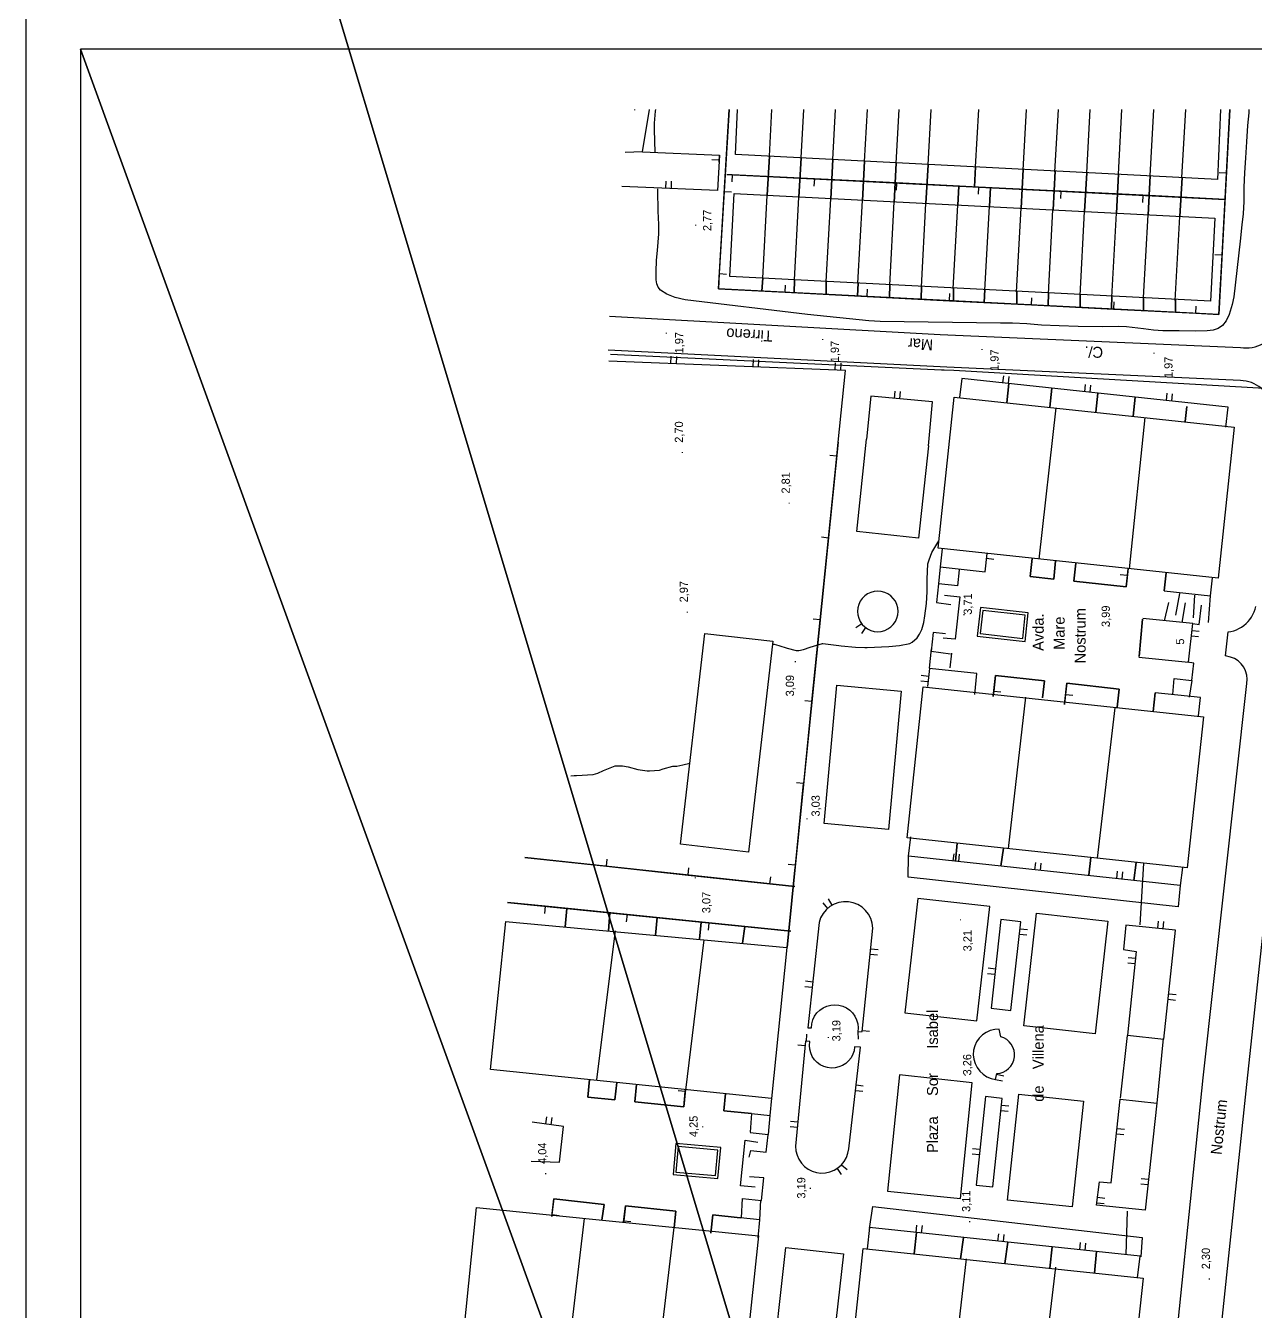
# Model space of a CAD drawing. Extents: x 729854 to 730444, y 4373781 to 4374808.
# Drawn here: x 729854.5 to 730078.9, y 4374380.7 to 4374615.3 of the extents above; entities that cross this region are included whole.
import ezdxf

# ---------------------------------------------------------------- set-up
doc = ezdxf.new("R2010")
doc.units = 0
doc.layers.get('0').update_dxf_attribs({"linetype": 'CONTINUOUS'})
for name, color, linetype in [('1', 7, 'CONTINUOUS'), ('11', 7, 'CONTINUOUS'), ('26', 7, 'CONTINUOUS'), ('3', 7, 'CONTINUOUS'), ('37', 7, 'CONTINUOUS'), ('44', 7, 'CONTINUOUS'), ('48', 7, 'CONTINUOUS'), ('50', 7, 'CONTINUOUS'), ('53', 7, 'CONTINUOUS'), ('PATTERN_CLASS', 7, 'CONTINUOUS')]:
    doc.layers.add(name, color=color, linetype=linetype)

msp = doc.modelspace()

# ---------------------------------------------------------------- linework, layer by layer
at = {"layer": '1', "color": 0, "linetype": 'CONTINUOUS'}
for p, q in [((729967.04, 4374592.26), (729968.35, 4374600)), ((729982.89, 4374600), (729981.98, 4374585.03)), ((729984.01, 4374591.78), (729984.39, 4374600)), ((729981.05, 4374590.74), (729979.72, 4374590.82)), ((729981.03, 4374591.67), (729980.98, 4374590.34)), ((729989.81, 4374584.32), (729990.2, 4374591.46)), ((729995.99, 4374591.14), (729995.6, 4374583.98)), ((730001.39, 4374583.66), (730001.78, 4374590.83)), ((730007.56, 4374590.56), (730007.18, 4374583.35)), ((730012.98, 4374583.03), (730013.37, 4374590.19)), ((730019.16, 4374589.88), (730018.78, 4374582.84)), ((730027.84, 4374589.5), (730027.65, 4374585.86)), ((730036.54, 4374589.05), (730036.15, 4374581.95)), ((730041.99, 4374581.66), (730042.37, 4374588.75)), ((730048.12, 4374588.45), (730047.73, 4374581.36)), ((730073.6, 4374588.36), (730072.3, 4374588.43)), ((729971.32, 4374585.6), (729971.38, 4374586.93)), ((729972.32, 4374585.56), (729972.37, 4374586.88)), ((729983.42, 4374588.07), (729982.44, 4374588.12)), ((729983.42, 4374588.06), (729983.35, 4374586.76)), ((729998.41, 4374587.32), (729983.43, 4374588.07)), ((729998.41, 4374587.31), (729998.34, 4374586.01)), ((730013.4, 4374586.56), (730013.33, 4374585.26)), ((730024.57, 4374582.55), (730024.8, 4374586)), ((730053.53, 4374581.07), (730053.91, 4374588.15)), ((730059.71, 4374587.85), (730059.32, 4374580.77)), ((730065.11, 4374580.48), (730065.54, 4374587.54)), ((729981.98, 4374585.02), (729981.07, 4374570.05)), ((729981.99, 4374585.02), (729983.29, 4374584.94)), ((730028.38, 4374585.81), (730028.32, 4374584.51)), ((730030.36, 4374582.25), (730030.53, 4374585.72)), ((730043.37, 4374585.06), (730043.31, 4374583.76)), ((730058.36, 4374584.33), (730043.38, 4374585.08)), ((730058.36, 4374584.31), (730058.3, 4374583.02)), ((730073.35, 4374583.58), (730058.37, 4374584.33)), ((730072.79, 4374573.38), (730071.49, 4374573.45)), ((729981.08, 4374570.04), (729982.38, 4374569.96)), ((729988.82, 4374566.84), (729988.99, 4374569.2)), ((729993.09, 4374566.63), (729993.15, 4374567.93)), ((729994.78, 4374568.91), (729994.75, 4374566.53)), ((730000.58, 4374566.24), (730000.57, 4374568.61)), ((730006.39, 4374568.31), (730006.3, 4374565.95)), ((730008.07, 4374565.87), (730008.14, 4374567.17)), ((730012.13, 4374565.65), (730012.21, 4374568.02)), ((730017.96, 4374567.72), (730017.92, 4374565.36)), ((730023.78, 4374565.06), (730023.81, 4374567.43)), ((730029.54, 4374567.13), (730029.4, 4374564.77)), ((730023.06, 4374565.11), (730023.13, 4374566.41)), ((730023.06, 4374565.09), (730038.04, 4374564.33)), ((730035.34, 4374564.47), (730035.37, 4374566.83)), ((730038.05, 4374564.34), (730038.11, 4374565.64)), ((730041.12, 4374566.54), (730041.06, 4374564.18)), ((730046.9, 4374563.96), (730046.91, 4374566.25)), ((730052.71, 4374565.95), (730052.63, 4374563.59)), ((730053.04, 4374563.58), (730053.1, 4374564.88)), ((730058.46, 4374563.29), (730058.5, 4374565.65)), ((730064.29, 4374565.36), (730064.29, 4374562.99)), ((730038.05, 4374564.33), (730053.03, 4374563.57)), ((730068.02, 4374562.82), (730068.09, 4374564.12)), ((729972.25, 4374553.62), (729972.31, 4374554.95)), ((729973.25, 4374553.58), (729973.3, 4374554.91)), ((729987.24, 4374553.02), (729987.29, 4374554.35)), ((729988.24, 4374552.98), (729988.29, 4374554.31)), ((730002.23, 4374552.42), (730002.28, 4374553.74)), ((730003.22, 4374552.38), (730003.28, 4374553.7)), ((730032.82, 4374550.07), (730032.96, 4374551.39)), ((730033.81, 4374549.96), (730033.95, 4374551.28)), ((730013.02, 4374547.26), (730013.15, 4374548.58)), ((730014.01, 4374547.17), (730014.14, 4374548.49)), ((730033.89, 4374549.96), (730033.52, 4374546.48)), ((730041.36, 4374545.64), (730041.73, 4374549.12)), ((730047.74, 4374548.47), (730047.88, 4374549.79)), ((730048.73, 4374548.37), (730048.87, 4374549.69)), ((730050.15, 4374548.22), (730049.78, 4374544.74)), ((730056.58, 4374544.01), (730056.95, 4374547.49)), ((730062.65, 4374546.88), (730062.79, 4374548.2)), ((730063.64, 4374546.77), (730063.78, 4374548.09)), ((730066.41, 4374545.81), (730066.07, 4374543.06)), ((730002.51, 4374536.71), (730001.21, 4374536.85)), ((730000.99, 4374521.78), (729999.7, 4374521.92)), ((730029.84, 4374518.09), (730031.16, 4374517.95)), ((730021.36, 4374516.48), (730021.07, 4374513.46)), ((730024.59, 4374513.04), (730024.87, 4374516)), ((730055.52, 4374514.94), (730054.22, 4374515.07)), ((730062.61, 4374515.44), (730062.25, 4374512.15)), ((730064.35, 4374507.71), (730065.09, 4374511.64)), ((730067.57, 4374507.19), (730067.85, 4374511.36)), ((730070.32, 4374506.35), (730070.71, 4374511.24)), ((730062.32, 4374506.67), (730063.08, 4374510.02)), ((730065.52, 4374506.35), (730066.16, 4374509.98)), ((729999.48, 4374506.85), (729998.18, 4374506.98)), ((730007.06, 4374506.15), (730005.97, 4374505.39)), ((730058.31, 4374506.96), (730057.69, 4374500.15)), ((730007.77, 4374505.45), (730007, 4374504.36)), ((730067.22, 4374503.94), (730068.54, 4374503.8)), ((730067.33, 4374504.93), (730068.65, 4374504.79)), ((730019.41, 4374498.04), (730019.79, 4374501.56)), ((730023.41, 4374500.76), (730023.16, 4374498.12)), ((730019.14, 4374495.55), (730017.82, 4374495.69)), ((730019.25, 4374496.54), (730017.92, 4374496.68)), ((730063.82, 4374493.2), (730064.09, 4374496.17)), ((730067.3, 4374495.76), (730066.78, 4374492.77)), ((729997.96, 4374491.92), (729996.67, 4374492.05)), ((730031.15, 4374493.84), (730031.04, 4374492.86)), ((730031.16, 4374493.84), (730032.45, 4374493.7)), ((730044.26, 4374493.23), (730045.55, 4374493.1)), ((730060.63, 4374493.52), (730060.21, 4374490.11)), ((729996.47, 4374476.99), (729997.98, 4374491.91)), ((729994.95, 4374462.06), (729996.46, 4374476.98)), ((729996.45, 4374476.99), (729995.16, 4374477.12)), ((730023.76, 4374462.85), (730023.9, 4374464.17)), ((730024.14, 4374462.81), (730024.45, 4374466.12)), ((730024.75, 4374462.74), (730024.89, 4374464.07)), ((730032.91, 4374465.21), (730032.47, 4374461.91)), ((729945.55, 4374463.51), (729960.46, 4374461.89)), ((729960.47, 4374461.91), (729960.61, 4374463.2)), ((729960.47, 4374461.89), (729975.38, 4374460.28)), ((729975.39, 4374460.29), (729975.53, 4374461.58)), ((729994.94, 4374462.06), (729993.64, 4374462.19)), ((730038.67, 4374461.24), (730038.81, 4374462.56)), ((730039.66, 4374461.13), (730039.8, 4374462.46)), ((730048.87, 4374463.49), (730048.47, 4374460.27)), ((730056.71, 4374459.29), (730057.11, 4374462.6)), ((729975.39, 4374460.28), (729990.3, 4374458.66)), ((729990.31, 4374458.67), (729990.45, 4374459.97)), ((730053.58, 4374459.63), (730053.73, 4374460.96)), ((730054.57, 4374459.53), (730054.72, 4374460.85)), ((729990.31, 4374458.66), (729994.83, 4374458.17)), ((729949.3, 4374454.59), (729942.42, 4374455.29)), ((729949.3, 4374454.58), (729949.17, 4374453.28)), ((729964.23, 4374453.07), (729949.31, 4374454.59)), ((730000.86, 4374454.2), (730000.01, 4374455.22)), ((730001.67, 4374454.78), (730001, 4374455.92)), ((729952.97, 4374450.81), (729953.27, 4374454.19)), ((729961.11, 4374453.39), (729960.82, 4374450.08)), ((729964.23, 4374453.06), (729964.1, 4374451.77)), ((729979.16, 4374451.56), (729964.24, 4374453.07)), ((729969.41, 4374449.29), (729969.73, 4374452.52)), ((729977.76, 4374451.7), (729977.44, 4374448.55)), ((729979.16, 4374451.54), (729979.03, 4374450.25)), ((729994.09, 4374450.04), (729979.17, 4374451.56)), ((729985.33, 4374447.82), (729985.71, 4374450.89)), ((730035.96, 4374450.49), (730037.28, 4374450.34)), ((730061.06, 4374450.57), (730061.19, 4374451.89)), ((730062.05, 4374450.47), (730062.18, 4374451.79)), ((730035.85, 4374449.5), (730037.17, 4374449.35)), ((730008.6, 4374445.85), (730009.93, 4374445.71)), ((730008.7, 4374446.84), (730010.03, 4374446.7)), ((730057.02, 4374445.04), (730055.7, 4374445.18)), ((730031.46, 4374443.11), (730030.14, 4374443.26)), ((730056.92, 4374444.05), (730055.59, 4374444.18)), ((729998.11, 4374440.76), (729996.79, 4374440.91)), ((730031.35, 4374442.12), (730030.02, 4374442.27)), ((729998.01, 4374439.77), (729996.68, 4374439.91)), ((730063.09, 4374438.6), (730064.42, 4374438.46)), ((730062.99, 4374437.61), (730064.31, 4374437.47)), ((729996.99, 4374429.93), (729997.06, 4374431.26)), ((730006.36, 4374431.69), (730006.4, 4374430.36)), ((730007.17, 4374431.92), (730008.5, 4374431.78)), ((729996.73, 4374429.13), (729995.41, 4374429.25)), ((730054.25, 4374419.57), (730055.56, 4374431.02)), ((730062.09, 4374430.48), (730060.88, 4374418.65)), ((730006.02, 4374421.98), (730007.34, 4374421.83)), ((730031.46, 4374422.98), (730032.76, 4374422.7)), ((730031.67, 4374423.95), (730032.97, 4374423.67)), ((729974.84, 4374420.77), (729973.54, 4374420.9)), ((730005.91, 4374420.99), (730007.23, 4374420.84)), ((730032.46, 4374417.32), (730033.78, 4374417.18)), ((730032.56, 4374418.31), (730033.88, 4374418.17)), ((729949.4, 4374414.86), (729949.57, 4374416.18)), ((729950.38, 4374414.72), (729950.56, 4374416.04)), ((729986.95, 4374416.79), (729986.71, 4374413.34)), ((729990.02, 4374412.96), (729990.32, 4374416.39)), ((729995.41, 4374415.19), (729994.08, 4374415.31)), ((729995.31, 4374414.19), (729993.99, 4374414.32)), ((730053.56, 4374413.05), (730054.88, 4374412.91)), ((730053.66, 4374414.05), (730054.98, 4374413.9)), ((730028.61, 4374410.21), (730027.29, 4374410.35)), ((730028.51, 4374409.21), (730027.19, 4374409.35)), ((730002.59, 4374406.76), (730003.29, 4374405.63)), ((730003.35, 4374407.4), (730004.38, 4374406.56)), ((730059.28, 4374403.74), (730057.96, 4374403.88)), ((730059.39, 4374404.73), (730058.07, 4374404.87)), ((729985.1, 4374397.72), (729985.27, 4374401.23)), ((729988.61, 4374400.94), (729988.39, 4374397.35)), ((730050.09, 4374401.48), (730051.41, 4374401.32)), ((729950.53, 4374398.31), (729950.49, 4374397.98)), ((729950.54, 4374398.31), (729951.84, 4374398.15)), ((730049.97, 4374400.49), (730051.29, 4374400.33)), ((729963.65, 4374397.17), (729964.94, 4374397.04)), ((730017, 4374395.08), (730017.14, 4374396.4)), ((730017.99, 4374394.97), (730018.13, 4374396.3)), ((730016.63, 4374391.17), (730017.03, 4374395.08)), ((730025.61, 4374394.16), (730025.09, 4374390.26)), ((730031.92, 4374393.48), (730032.06, 4374394.81)), ((730032.91, 4374393.38), (730033.05, 4374394.7)), ((730033.19, 4374389.4), (730033.74, 4374393.29)), ((730041.79, 4374392.43), (730041.36, 4374388.52)), ((730046.83, 4374391.89), (730046.97, 4374393.21)), ((730047.82, 4374391.78), (730047.96, 4374393.11)), ((730049.53, 4374387.65), (730049.89, 4374391.56))]:
    msp.add_line(p, q, dxfattribs=at)
for points in [[(730072.51, 4374600), (730071.95, 4374587.21), (729984.01, 4374591.78)], [(730072.8, 4374573.38), (730073.61, 4374588.36), (730074.24, 4374600)], [(729967.04, 4374592.26), (729981.1, 4374591.67), (729980.75, 4374585.19), (729966.2, 4374585.82)], [(730043.37, 4374585.08), (730028.39, 4374585.83), (730013.4, 4374586.57), (729998.42, 4374587.32)], [(729983.76, 4374584.63), (730071.48, 4374580.15), (730070.71, 4374565.03), (729982.99, 4374569.51), (729983.76, 4374584.63)], [(730053.04, 4374563.57), (730068.02, 4374562.8), (730072.22, 4374562.59), (730072.8, 4374573.37)], [(729981.07, 4374570.04), (729980.9, 4374567.24), (729993.08, 4374566.62), (730008.07, 4374565.86), (730023.05, 4374565.09)], [(730002.78, 4374539.28), (730004.1, 4374552.34), (729960.93, 4374554.07)], [(730073.48, 4374542.03), (730073.92, 4374545.67), (730025.31, 4374550.87), (730024.89, 4374547.4)], [(730019.26, 4374538.62), (730019.97, 4374546.61), (730008.72, 4374547.66), (730007.94, 4374539.85)], [(730023.95, 4374547.51), (730075.02, 4374542.04), (730072.07, 4374514.43), (730021, 4374519.9), (730023.95, 4374547.51)], [(729997.98, 4374491.92), (729999.49, 4374506.85), (730001.01, 4374521.78), (730002.52, 4374536.71), (730002.78, 4374539.28)], [(730019.26, 4374538.62), (730017.44, 4374521.77), (730006.16, 4374522.97), (730007.94, 4374539.85)], [(730021.75, 4374519.82), (730021.4, 4374516.52), (730029.57, 4374515.64), (730029.93, 4374518.94)], [(730038.13, 4374518.07), (730037.78, 4374514.77), (730042.09, 4374514.3), (730042.44, 4374517.6)], [(730046.14, 4374517.21), (730045.78, 4374513.91), (730055.34, 4374512.88), (730055.53, 4374514.94), (730055.65, 4374516.19)], [(730024.59, 4374513.04), (730021.06, 4374513.42), (730020.69, 4374509.99), (730023.3, 4374509.64)], [(730062.25, 4374512.15), (730070.71, 4374511.24), (730071.06, 4374514.54)], [(730013.69, 4374508.39), (730013.63, 4374509.03), (730013.46, 4374509.65), (730013.19, 4374510.23), (730012.82, 4374510.77), (730012.37, 4374511.21), (730011.84, 4374511.59), (730011.25, 4374511.86), (730010.63, 4374512.03), (730009.99, 4374512.09), (730009.35, 4374512.03), (730008.73, 4374511.86), (730008.14, 4374511.59), (730007.61, 4374511.21), (730007.16, 4374510.77), (730006.79, 4374510.23), (730006.52, 4374509.65), (730006.35, 4374509.03), (730006.29, 4374508.39), (730006.35, 4374507.75), (730006.52, 4374507.13), (730006.79, 4374506.54), (730007.16, 4374506.01), (730007.61, 4374505.56), (730008.14, 4374505.19), (730008.73, 4374504.92), (730009.35, 4374504.75), (730009.99, 4374504.69), (730010.63, 4374504.75), (730011.25, 4374504.92), (730011.84, 4374505.19), (730012.37, 4374505.56), (730012.82, 4374506.01), (730013.19, 4374506.54), (730013.46, 4374507.13), (730013.63, 4374507.75), (730013.69, 4374508.39)], [(730022.19, 4374511.38), (730024.96, 4374511.06), (730024.09, 4374503.3), (730021.94, 4374503.48)], [(730067.46, 4374506.17), (730068.62, 4374506.02), (730069.08, 4374509.55)], [(730057.62, 4374500.07), (730066.7, 4374499.1), (730067.46, 4374506.17), (730058.37, 4374507.12)], [(729990.83, 4374502.94), (729986.41, 4374464.48), (729974.01, 4374465.9), (729978.43, 4374504.37), (729990.83, 4374502.94)], [(730022.36, 4374504.29), (730020.11, 4374504.52), (730019.74, 4374501.12), (730023.26, 4374500.63)], [(730064.09, 4374496.17), (730067.3, 4374495.76), (730067.63, 4374498.96), (730066.53, 4374499.12)], [(730027.68, 4374493.24), (730028.09, 4374497.04), (730019.4, 4374497.97), (730019.05, 4374494.69)], [(730014.27, 4374493.83), (730011.95, 4374468.62), (730000.22, 4374469.69), (730002.54, 4374494.91), (730014.27, 4374493.83)], [(730018.29, 4374494.64), (730069.42, 4374489.17), (730066.45, 4374461.59), (730015.35, 4374467.1), (730018.29, 4374494.64)], [(730040.02, 4374492.59), (730040.39, 4374495.73), (730031.45, 4374496.68), (730031.15, 4374493.85)], [(730053.64, 4374490.94), (730054.03, 4374494.23), (730044.46, 4374495.29), (730044.24, 4374493.24), (730044.05, 4374491.42)], [(730068.54, 4374489.31), (730068.89, 4374492.68), (730060.63, 4374493.52)], [(730065.61, 4374461.68), (730065.19, 4374458.38), (730015.61, 4374463.73), (730015.99, 4374467.23)], [(729993.44, 4374447.13), (729993.74, 4374450.08), (729994.86, 4374461.16), (729994.95, 4374462.05)], [(729997.87, 4374432.41), (729997.94, 4374433.14), (729998.14, 4374433.85), (729998.46, 4374434.52), (729998.89, 4374435.12), (729999.41, 4374435.63), (730000.02, 4374436.06), (730000.69, 4374436.37), (730001.4, 4374436.56), (730002.13, 4374436.62), (730002.87, 4374436.56), (730003.58, 4374436.37), (730004.25, 4374436.06), (730004.86, 4374435.64), (730005.38, 4374435.13), (730005.81, 4374434.53), (730006.13, 4374433.86), (730006.33, 4374433.15), (730006.41, 4374432.42), (730006.36, 4374431.69), (730007.15, 4374431.71), (730009.09, 4374450.59), (730008.99, 4374451.48), (730008.72, 4374452.33), (730008.31, 4374453.13), (730007.77, 4374453.83), (730007.11, 4374454.42), (730006.35, 4374454.9), (730005.52, 4374455.23), (730004.64, 4374455.41), (730003.75, 4374455.42), (730002.87, 4374455.28), (730002.02, 4374454.98), (730001.25, 4374454.53), (730000.57, 4374453.96), (730000, 4374453.27), (729999.56, 4374452.48), (729999.27, 4374451.64), (729997.22, 4374432.39), (729997.87, 4374432.41)], [(730028.09, 4374433.67), (730030.43, 4374454.55), (730017.29, 4374456.02), (730014.95, 4374435.15), (730028.09, 4374433.67)], [(730051.97, 4374451.85), (730049.67, 4374431.32), (730036.63, 4374432.78), (730038.93, 4374453.31), (730051.97, 4374451.85)], [(729942.07, 4374451.81), (729993.37, 4374447.08), (729990.62, 4374419.53), (729939.33, 4374424.77), (729942.09, 4374451.8)], [(730034.29, 4374435.58), (730036.1, 4374451.73), (730032.47, 4374452.15), (730030.66, 4374435.98), (730034.29, 4374435.58)], [(730055.56, 4374431.05), (730062.21, 4374430.34), (730064.34, 4374450.24), (730055.27, 4374451.15), (730054.81, 4374446.69), (730057.16, 4374446.36), (730055.56, 4374431.05)], [(730032.14, 4374432.16), (730031.32, 4374432.11), (730030.52, 4374431.91), (730029.77, 4374431.57), (730029.09, 4374431.11), (730028.5, 4374430.53), (730028.03, 4374429.86), (730027.69, 4374429.11), (730027.48, 4374428.31), (730027.42, 4374427.48), (730027.5, 4374426.67), (730027.74, 4374425.88), (730028.1, 4374425.14), (730028.6, 4374424.48), (730029.2, 4374423.92), (730029.89, 4374423.48), (730030.66, 4374423.16), (730031.46, 4374422.98), (730031.69, 4374424.04), (730032.29, 4374424.12), (730032.86, 4374424.31), (730033.4, 4374424.59), (730033.87, 4374424.96), (730034.28, 4374425.42), (730034.59, 4374425.92), (730034.81, 4374426.5), (730034.93, 4374427.09), (730034.94, 4374427.69), (730034.85, 4374428.29), (730034.65, 4374428.86), (730034.35, 4374429.39), (730033.97, 4374429.86), (730033.51, 4374430.25), (730032.99, 4374430.55), (730032.42, 4374430.76), (730032.14, 4374432.16)], [(730005.75, 4374428.94), (730005.65, 4374428.23), (730005.43, 4374427.57), (730005.1, 4374426.94), (730004.67, 4374426.39), (730004.15, 4374425.91), (730003.56, 4374425.53), (730002.9, 4374425.26), (730002.22, 4374425.1), (730001.51, 4374425.06), (730000.81, 4374425.14), (730000.13, 4374425.35), (729999.5, 4374425.66), (729998.93, 4374426.08), (729998.44, 4374426.58), (729998.04, 4374427.17), (729997.75, 4374427.81), (729997.58, 4374428.48), (729997.52, 4374429.19), (729997.58, 4374429.9), (729996.81, 4374429.94), (729994.99, 4374410.79), (729995.05, 4374409.96), (729995.25, 4374409.16), (729995.59, 4374408.41), (729996.05, 4374407.71), (729996.62, 4374407.12), (729997.28, 4374406.63), (729998.01, 4374406.25), (729998.8, 4374406.01), (729999.62, 4374405.9), (730000.44, 4374405.92), (730001.25, 4374406.11), (730002.02, 4374406.41), (730002.72, 4374406.84), (730003.34, 4374407.39), (730003.86, 4374408.03), (730004.26, 4374408.75), (730004.54, 4374409.53), (730004.68, 4374410.35), (730006.82, 4374428.89), (730005.75, 4374428.94)], [(729957.41, 4374422.96), (729957.09, 4374419.75), (729962.03, 4374419.25), (729962.35, 4374422.44)], [(729965.95, 4374422.07), (729965.63, 4374418.88), (729974.58, 4374417.98), (729974.85, 4374420.77), (729974.89, 4374421.17)], [(730013.94, 4374423.81), (730011.73, 4374402.61), (730025.11, 4374401.26), (730027.24, 4374422.38), (730013.96, 4374423.81)], [(729982.21, 4374420.43), (729981.89, 4374417.24), (729986.95, 4374416.79)], [(729986.95, 4374416.79), (729990.32, 4374416.39), (729990.64, 4374419.57)], [(730030.99, 4374403.39), (730032.69, 4374419.53), (730029.63, 4374419.85), (730027.93, 4374403.71), (730030.99, 4374403.39)], [(730033.64, 4374400.96), (730035.7, 4374420.29), (730047.54, 4374419.03), (730045.48, 4374399.71), (730033.64, 4374400.96)], [(730060.88, 4374418.65), (730058.79, 4374399.12), (730049.92, 4374400.05), (730050.43, 4374404.29), (730052.6, 4374404.11), (730054.23, 4374419.37), (730060.88, 4374418.65)], [(729946.75, 4374408.07), (729951.9, 4374407.91), (729952.66, 4374414.42), (729946.9, 4374415.19)], [(729986.53, 4374408.82), (729986.82, 4374410.04), (729989.61, 4374409.72), (729989.97, 4374412.89), (729986.7, 4374413.27)], [(729987.6, 4374403.32), (729984.92, 4374403.58), (729985.79, 4374411.88), (729988.12, 4374411.55)], [(729985.27, 4374401.23), (729988.75, 4374400.88), (729989.17, 4374405), (729986.57, 4374405.21)], [(729959.64, 4374397.32), (729960.04, 4374400.16), (729950.88, 4374401.21), (729950.53, 4374398.32)], [(729936.78, 4374399.6), (729988.21, 4374394.42), (729985.3, 4374366.8), (729933.98, 4374372.01), (729936.78, 4374399.63)], [(729972.84, 4374395.97), (729973.14, 4374398.93), (729963.92, 4374399.92), (729963.64, 4374397.18), (729963.61, 4374396.91)], [(729984.9, 4374397.74), (729979.88, 4374398.25), (729979.54, 4374394.91)], [(729988.17, 4374394.07), (729988.47, 4374397.34), (729984.95, 4374397.74)], [(730057.37, 4374386.81), (730057.84, 4374390.71), (730008.49, 4374395.99), (730008.07, 4374392.08)], [(730003.71, 4374391.16), (730000.96, 4374366.44), (729990.45, 4374367.62), (729993.2, 4374392.33), (730003.71, 4374391.16)], [(730007.33, 4374392.16), (730058.4, 4374386.7), (730055.46, 4374359.26), (730004.39, 4374364.72), (730007.33, 4374392.16)]]:
    msp.add_lwpolyline(points, dxfattribs=at)
at = {"layer": '11', "color": 0, "linetype": 'CONTINUOUS'}
for p, q in [((729967.04, 4374592.26), (729963.86, 4374592.16)), ((729966.2, 4374585.83), (729963.29, 4374585.9))]:
    msp.add_line(p, q, dxfattribs=at)
for points in [[(729961.04, 4374562.24), (730021.39, 4374558.92), (730076.19, 4374556.55), (730076.72, 4374556.48), (730077.25, 4374556.46), (730077.78, 4374556.48), (730078.31, 4374556.57), (730078.83, 4374556.67), (730079.34, 4374556.85), (730079.83, 4374557.05), (730080.3, 4374557.3), (730080.75, 4374557.59), (730081.17, 4374557.91), (730081.57, 4374558.27), (730081.93, 4374558.67), (730082.25, 4374559.09), (730082.54, 4374559.54), (730082.78, 4374560.01), (730082.99, 4374560.5), (730083.15, 4374561.01), (730085.24, 4374600)], [(730082.03, 4374544.02), (730082.05, 4374544.54), (730082.03, 4374545.06), (730081.97, 4374545.57), (730081.86, 4374546.08), (730081.71, 4374546.57), (730081.51, 4374547.05), (730081.28, 4374547.52), (730081, 4374547.94), (730080.69, 4374548.37), (730080.34, 4374548.75), (730079.96, 4374549.1), (730079.55, 4374549.42), (730079.11, 4374549.69), (730078.65, 4374549.94), (730078.18, 4374550.14), (730077.68, 4374550.3), (730077.18, 4374550.42), (730076.66, 4374550.48), (730076.15, 4374550.51), (730022.61, 4374552.94), (729960.79, 4374556.05)], [(730061.11, 4374267.46), (730077.2, 4374420.9), (730089.67, 4374537.42)], [(730062.75, 4374358.55), (730069.37, 4374423.3), (730077.31, 4374495.23), (730077.39, 4374496.01), (730077.32, 4374496.78), (730077.11, 4374497.52), (730076.77, 4374498.21), (730076.31, 4374498.84), (730075.75, 4374499.36), (730075.1, 4374499.78), (730074.38, 4374500.06), (730073.41, 4374500.3), (730073.92, 4374504.65), (730074.43, 4374504.73), (730074.93, 4374504.87), (730075.43, 4374505.05), (730075.9, 4374505.26), (730076.35, 4374505.52), (730076.78, 4374505.82), (730077.18, 4374506.16), (730077.55, 4374506.53), (730077.88, 4374506.92), (730078.18, 4374507.36), (730078.44, 4374507.81), (730078.65, 4374508.29), (730078.83, 4374508.78), (730078.96, 4374509.28)]]:
    msp.add_lwpolyline(points, dxfattribs=at)
at = {"layer": '26', "color": 0, "linetype": 'CONTINUOUS'}
for points in [[(730037.44, 4374508.13), (730028.7, 4374509.09), (730028.13, 4374503.89), (730036.87, 4374502.92), (730037.44, 4374508.13)], [(730036.89, 4374507.69), (730029.14, 4374508.54), (730028.68, 4374504.33), (730036.43, 4374503.47), (730036.89, 4374507.69)], [(729981.32, 4374410.54), (729973.13, 4374411.28), (729972.62, 4374405.63), (729980.81, 4374404.89), (729981.32, 4374410.54)], [(729980.78, 4374410.09), (729973.58, 4374410.74), (729973.16, 4374406.08), (729980.36, 4374405.43), (729980.78, 4374410.09)]]:
    msp.add_lwpolyline(points, dxfattribs=at)
at = {"layer": '3', "color": 0, "linetype": 'CONTINUOUS'}
for p, q in [((729990.2, 4374591.46), (729990.67, 4374600)), ((729995.99, 4374591.14), (729996.47, 4374600)), ((730001.78, 4374590.83), (730002.28, 4374600)), ((730007.57, 4374590.51), (730008.09, 4374600)), ((730013.37, 4374590.19), (730013.91, 4374600)), ((730019.16, 4374589.88), (730019.71, 4374600)), ((730027.84, 4374589.5), (730028.41, 4374600)), ((730036.53, 4374588.93), (730037.14, 4374600)), ((730042.32, 4374588.61), (730042.94, 4374600)), ((730048.12, 4374588.45), (730048.75, 4374600)), ((730053.91, 4374588.15), (730054.55, 4374600)), ((730059.71, 4374587.85), (730060.38, 4374600)), ((730065.5, 4374587.55), (730066.18, 4374600)), ((729988.99, 4374569.2), (729989.81, 4374584.29)), ((729994.78, 4374568.89), (729995.6, 4374583.98)), ((730000.57, 4374568.57), (730001.39, 4374583.66)), ((730006.36, 4374568.26), (730007.18, 4374583.35)), ((730012.16, 4374567.94), (730012.99, 4374583.14)), ((730017.95, 4374567.63), (730018.78, 4374582.84)), ((730023.74, 4374567.31), (730024.57, 4374582.55)), ((730029.53, 4374567), (730030.36, 4374582.25)), ((730035.32, 4374566.68), (730036.15, 4374581.95)), ((730041.11, 4374566.37), (730041.94, 4374581.66)), ((730046.9, 4374566.05), (730047.73, 4374581.36)), ((730052.7, 4374565.74), (730053.53, 4374581.07)), ((730058.5, 4374565.65), (730059.32, 4374580.77)), ((730064.28, 4374565.11), (730065.11, 4374580.48)), ((730042.45, 4374545.53), (730039.35, 4374517.93)), ((730055.94, 4374516.16), (730058.75, 4374543.78)), ((730033.82, 4374465.11), (730036.98, 4374492.75)), ((730053.24, 4374490.81), (730050.04, 4374463.36)), ((729958.74, 4374422.98), (729962.12, 4374450.09)), ((729978.27, 4374448.46), (729974.87, 4374421.03)), ((729956.42, 4374397.62), (729953.18, 4374370.29)), ((729969.54, 4374368.4), (729972.81, 4374395.97)), ((730026.13, 4374390.25), (730022.89, 4374362.85)), ((730039.26, 4374361.38), (730042.48, 4374388.75))]:
    msp.add_line(p, q, dxfattribs=at)
at = {"layer": '37', "color": 0, "linetype": 'CONTINUOUS'}
msp.add_line((729965.63, 4374599.86), (729965.63, 4374600), dxfattribs=at)
at = {"layer": '44', "color": 0, "linetype": 'CONTINUOUS'}
for p, q in [((730057.87, 4374451.19), (730058.56, 4374462.44)), ((730055.47, 4374398.92), (730055.24, 4374390.99))]:
    msp.add_line(p, q, dxfattribs=at)
for points in [[(729969.36, 4374592.15), (729969.24, 4374596.33), (729969.26, 4374597.48), (729969.42, 4374599.67), (729969.47, 4374600)], [(730077.7, 4374600), (730077.67, 4374599.34), (730077.45, 4374597.05), (730077.24, 4374594.09), (730077.11, 4374591.17), (730076.9, 4374588.44), (730076.79, 4374585.81), (730076.77, 4374583.16), (730076.64, 4374580.92), (730076.4, 4374578.92), (730076.12, 4374575.96), (730074.97, 4374565.77), (730074.66, 4374564.38), (730074.13, 4374562.6), (730073.59, 4374561.44), (730072.87, 4374560.59), (730072.09, 4374560.04), (730071.21, 4374559.69), (730070.07, 4374559.56), (730067.89, 4374559.54), (730065, 4374559.61), (730061.99, 4374559.58), (730060.28, 4374559.69), (730058.46, 4374559.96), (730055.39, 4374560.33), (730053.88, 4374560.36), (730050.98, 4374560.34), (730046.55, 4374560.39), (730043.1, 4374560.48), (730039.88, 4374560.65), (730037.21, 4374560.87), (730034.56, 4374561), (730032.38, 4374560.98), (730010.42, 4374561.28), (730008.36, 4374561.44), (729997.14, 4374562.58), (729974.81, 4374565.26), (729972.99, 4374565.69), (729971.47, 4374566.25), (729970.36, 4374567.01), (729969.94, 4374567.53), (729969.68, 4374568.16), (729969.57, 4374568.92), (729969.53, 4374570.35), (729969.59, 4374572.46), (729969.78, 4374574.23), (729970.04, 4374577.3), (729970.04, 4374578.98), (729969.94, 4374581.41), (729969.84, 4374585.21), (729969.85, 4374585.51), (729969.85, 4374585.52)], [(729961.19, 4374555.35), (730021.62, 4374552.48), (730022.07, 4374552.48), (730023.85, 4374552.4), (730081.59, 4374549.05)], [(729990.76, 4374502.4), (729991.1, 4374502.4), (729991.92, 4374502.19), (729993.47, 4374501.67), (729995.11, 4374501.26), (729995.55, 4374501.26), (729996.42, 4374501.44), (729997.65, 4374501.86), (729999.88, 4374502.51), (729999.95, 4374502.51), (730002.88, 4374502.17), (730003.31, 4374502.11), (730005.9, 4374501.84), (730007.61, 4374501.8), (730008.07, 4374501.81), (730011.98, 4374501.96), (730013.93, 4374502.17), (730015.85, 4374502.52), (730016.28, 4374502.8), (730017.17, 4374503.58), (730017.62, 4374504.23), (730018.01, 4374505.11), (730018.38, 4374506.34), (730018.59, 4374507.6), (730018.85, 4374509.83), (730018.97, 4374511.94), (730019, 4374514.3), (730019.12, 4374517.08), (730019.34, 4374517.83), (730019.86, 4374519.16), (730021.15, 4374521.29)], [(729953.95, 4374478.39), (729954.57, 4374478.42), (729955.01, 4374478.44), (729958.04, 4374478.65), (729958.88, 4374478.89), (729959.94, 4374479.37), (729962.07, 4374480.21), (729962.67, 4374480.23), (729963.39, 4374480.23), (729964.41, 4374480.04), (729966.21, 4374479.57), (729967.9, 4374479.28), (729968.34, 4374479.28), (729970.16, 4374479.42), (729970.82, 4374479.66), (729972.56, 4374480.15), (729973.32, 4374480.17), (729974.42, 4374480.37), (729975.71, 4374480.7)]]:
    msp.add_lwpolyline(points, dxfattribs=at)
at = {"layer": '53', "color": 0, "linetype": 'CONTINUOUS'}
for points in [[(730065.19, 4374458.38), (730064.82, 4374454.46), (730015.51, 4374459.9), (730015.61, 4374463.73)], [(730008.46, 4374395.79), (730009.06, 4374399.82), (730058.25, 4374394.14), (730057.96, 4374390.62)]]:
    msp.add_lwpolyline(points, dxfattribs=at)
at = {"layer": 'PATTERN_CLASS', "color": 0, "linetype": 'CONTINUOUS'}
for p, q in [((729990.2, 4374591.46), (729989.81, 4374584.32)), ((729995.6, 4374583.98), (729995.99, 4374591.14)), ((730001.78, 4374590.83), (730001.39, 4374583.66)), ((730007.18, 4374583.35), (730007.56, 4374590.56)), ((730013.37, 4374590.19), (730012.98, 4374583.03)), ((730018.78, 4374582.84), (730019.16, 4374589.88)), ((730027.65, 4374585.86), (730027.84, 4374589.5)), ((730036.15, 4374581.95), (730036.54, 4374589.05)), ((730042.37, 4374588.75), (730041.99, 4374581.66)), ((730047.73, 4374581.36), (730048.12, 4374588.45)), ((729982.44, 4374588.12), (730073.35, 4374583.58)), ((730024.8, 4374586), (730024.57, 4374582.55)), ((730053.91, 4374588.15), (730053.53, 4374581.07)), ((730059.32, 4374580.77), (730059.71, 4374587.85)), ((730065.54, 4374587.54), (730065.11, 4374580.48)), ((730030.53, 4374585.72), (730030.36, 4374582.25)), ((729988.99, 4374569.2), (729988.82, 4374566.84)), ((729994.75, 4374566.53), (729994.78, 4374568.91)), ((730000.57, 4374568.61), (730000.58, 4374566.24)), ((730006.3, 4374565.95), (730006.39, 4374568.31)), ((730012.21, 4374568.02), (730012.13, 4374565.65)), ((730017.92, 4374565.36), (730017.96, 4374567.72)), ((730023.81, 4374567.43), (730023.78, 4374565.06)), ((730029.4, 4374564.77), (730029.54, 4374567.13)), ((730035.37, 4374566.83), (730035.34, 4374564.47)), ((730041.06, 4374564.18), (730041.12, 4374566.54)), ((730046.91, 4374566.25), (730046.9, 4374563.96)), ((730052.63, 4374563.59), (730052.71, 4374565.95)), ((730058.5, 4374565.65), (730058.46, 4374563.29)), ((730064.29, 4374562.99), (730064.29, 4374565.36)), ((730033.52, 4374546.48), (730033.89, 4374549.96)), ((730041.73, 4374549.12), (730041.36, 4374545.64)), ((730049.78, 4374544.74), (730050.15, 4374548.22)), ((730056.95, 4374547.49), (730056.58, 4374544.01)), ((730066.07, 4374543.06), (730066.41, 4374545.81)), ((730062.25, 4374512.15), (730062.61, 4374515.44)), ((730064.35, 4374507.71), (730065.09, 4374511.64)), ((730067.57, 4374507.19), (730067.85, 4374511.36)), ((730070.32, 4374506.35), (730070.71, 4374511.24)), ((730062.32, 4374506.67), (730063.08, 4374510.02)), ((730065.52, 4374506.35), (730066.16, 4374509.98)), ((730057.69, 4374500.15), (730058.31, 4374506.96)), ((730060.21, 4374490.11), (730060.63, 4374493.52)), ((730024.45, 4374466.12), (730024.14, 4374462.81)), ((730032.47, 4374461.91), (730032.91, 4374465.21)), ((729994.83, 4374458.17), (729945.55, 4374463.51)), ((730048.47, 4374460.27), (730048.87, 4374463.49)), ((730057.11, 4374462.6), (730056.71, 4374459.29)), ((729942.42, 4374455.29), (729994.09, 4374450.04)), ((729953.27, 4374454.19), (729952.97, 4374450.81)), ((729960.82, 4374450.08), (729961.11, 4374453.39)), ((729969.73, 4374452.52), (729969.41, 4374449.29)), ((729977.44, 4374448.55), (729977.76, 4374451.7)), ((729985.71, 4374450.89), (729985.33, 4374447.82)), ((730017.03, 4374395.08), (730016.63, 4374391.17)), ((730025.09, 4374390.26), (730025.61, 4374394.16)), ((730033.74, 4374393.29), (730033.19, 4374389.4)), ((730041.36, 4374388.52), (730041.79, 4374392.43)), ((730049.89, 4374391.56), (730049.53, 4374387.65))]:
    msp.add_line(p, q, dxfattribs=at)
for points in [[(730074.24, 4374600), (730072.22, 4374562.59), (729980.9, 4374567.24), (729982.89, 4374600)], [(729967.04, 4374592.26), (729981.1, 4374591.67), (729980.75, 4374585.19), (729966.2, 4374585.82)], [(730002.78, 4374539.28), (730004.1, 4374552.34), (729960.93, 4374554.07)], [(730073.48, 4374542.03), (730073.92, 4374545.67), (730025.31, 4374550.87), (730024.89, 4374547.4)], [(730019.26, 4374538.62), (730019.97, 4374546.61), (730008.72, 4374547.66), (730007.94, 4374539.85)], [(730002.78, 4374539.28), (729994.86, 4374461.16), (729993.74, 4374450.08), (729993.44, 4374447.13)], [(730021.75, 4374519.82), (730021.4, 4374516.52), (730029.57, 4374515.64), (730029.93, 4374518.94)], [(730042.44, 4374517.6), (730042.09, 4374514.3), (730037.78, 4374514.77), (730038.13, 4374518.07)], [(730055.65, 4374516.19), (730055.34, 4374512.88), (730045.78, 4374513.91), (730046.14, 4374517.21)], [(730024.59, 4374513.04), (730021.06, 4374513.42), (730020.69, 4374509.99), (730023.3, 4374509.64)], [(730062.25, 4374512.15), (730070.71, 4374511.24), (730071.06, 4374514.54)], [(730013.69, 4374508.39), (730013.63, 4374509.03), (730013.46, 4374509.65), (730013.19, 4374510.23), (730012.82, 4374510.77), (730012.37, 4374511.21), (730011.84, 4374511.59), (730011.25, 4374511.86), (730010.63, 4374512.03), (730009.99, 4374512.09), (730009.35, 4374512.03), (730008.73, 4374511.86), (730008.14, 4374511.59), (730007.61, 4374511.21), (730007.16, 4374510.77), (730006.79, 4374510.23), (730006.52, 4374509.65), (730006.35, 4374509.03), (730006.29, 4374508.39), (730006.35, 4374507.75), (730006.52, 4374507.13), (730006.79, 4374506.54), (730007.16, 4374506.01), (730007.61, 4374505.56), (730008.14, 4374505.19), (730008.73, 4374504.92), (730009.35, 4374504.75), (730009.99, 4374504.69), (730010.63, 4374504.75), (730011.25, 4374504.92), (730011.84, 4374505.19), (730012.37, 4374505.56), (730012.82, 4374506.01), (730013.19, 4374506.54), (730013.46, 4374507.13), (730013.63, 4374507.75), (730013.69, 4374508.39)], [(730022.19, 4374511.38), (730024.96, 4374511.06), (730024.09, 4374503.3), (730021.94, 4374503.48)], [(730067.46, 4374506.17), (730068.62, 4374506.02), (730069.08, 4374509.55)], [(730057.62, 4374500.07), (730066.7, 4374499.1), (730067.46, 4374506.17), (730058.37, 4374507.12)], [(730022.36, 4374504.29), (730020.11, 4374504.52), (730019.74, 4374501.12), (730023.26, 4374500.63)], [(730064.09, 4374496.17), (730067.3, 4374495.76), (730067.63, 4374498.96), (730066.53, 4374499.12)], [(730027.68, 4374493.24), (730028.09, 4374497.04), (730019.4, 4374497.97), (730019.05, 4374494.69)], [(730031.04, 4374492.86), (730031.45, 4374496.68), (730040.39, 4374495.73), (730040.02, 4374492.59)], [(730044.05, 4374491.42), (730044.46, 4374495.29), (730054.03, 4374494.23), (730053.64, 4374490.94)], [(730068.54, 4374489.31), (730068.89, 4374492.68), (730060.63, 4374493.52)], [(730065.61, 4374461.68), (730065.19, 4374458.38), (730015.61, 4374463.73), (730015.99, 4374467.23)], [(729997.87, 4374432.41), (729997.94, 4374433.14), (729998.14, 4374433.85), (729998.46, 4374434.52), (729998.89, 4374435.12), (729999.41, 4374435.63), (730000.02, 4374436.06), (730000.69, 4374436.37), (730001.4, 4374436.56), (730002.13, 4374436.62), (730002.87, 4374436.56), (730003.58, 4374436.37), (730004.25, 4374436.06), (730004.86, 4374435.64), (730005.38, 4374435.13), (730005.81, 4374434.53), (730006.13, 4374433.86), (730006.33, 4374433.15), (730006.41, 4374432.42), (730006.36, 4374431.69), (730007.15, 4374431.71), (730009.09, 4374450.59), (730008.99, 4374451.48), (730008.72, 4374452.33), (730008.31, 4374453.13), (730007.77, 4374453.83), (730007.11, 4374454.42), (730006.35, 4374454.9), (730005.52, 4374455.23), (730004.64, 4374455.41), (730003.75, 4374455.42), (730002.87, 4374455.28), (730002.02, 4374454.98), (730001.25, 4374454.53), (730000.57, 4374453.96), (730000, 4374453.27), (729999.56, 4374452.48), (729999.27, 4374451.64), (729997.22, 4374432.39), (729997.87, 4374432.41)], [(730034.29, 4374435.58), (730036.1, 4374451.73), (730032.47, 4374452.15), (730030.66, 4374435.98), (730034.29, 4374435.58)], [(730055.56, 4374431.05), (730062.21, 4374430.34), (730064.34, 4374450.24), (730055.27, 4374451.15), (730054.81, 4374446.69), (730057.16, 4374446.36), (730055.56, 4374431.05)], [(730032.14, 4374432.16), (730031.32, 4374432.11), (730030.52, 4374431.91), (730029.77, 4374431.57), (730029.09, 4374431.11), (730028.5, 4374430.53), (730028.03, 4374429.86), (730027.69, 4374429.11), (730027.48, 4374428.31), (730027.42, 4374427.48), (730027.5, 4374426.67), (730027.74, 4374425.88), (730028.1, 4374425.14), (730028.6, 4374424.48), (730029.2, 4374423.92), (730029.89, 4374423.48), (730030.66, 4374423.16), (730031.46, 4374422.98), (730031.69, 4374424.04), (730032.29, 4374424.12), (730032.86, 4374424.31), (730033.4, 4374424.59), (730033.87, 4374424.96), (730034.28, 4374425.42), (730034.59, 4374425.92), (730034.81, 4374426.5), (730034.93, 4374427.09), (730034.94, 4374427.69), (730034.85, 4374428.29), (730034.65, 4374428.86), (730034.35, 4374429.39), (730033.97, 4374429.86), (730033.51, 4374430.25), (730032.99, 4374430.55), (730032.42, 4374430.76), (730032.14, 4374432.16)], [(730005.75, 4374428.94), (730005.65, 4374428.23), (730005.43, 4374427.57), (730005.1, 4374426.94), (730004.67, 4374426.39), (730004.15, 4374425.91), (730003.56, 4374425.53), (730002.9, 4374425.26), (730002.22, 4374425.1), (730001.51, 4374425.06), (730000.81, 4374425.14), (730000.13, 4374425.35), (729999.5, 4374425.66), (729998.93, 4374426.08), (729998.44, 4374426.58), (729998.04, 4374427.17), (729997.75, 4374427.81), (729997.58, 4374428.48), (729997.52, 4374429.19), (729997.58, 4374429.9), (729996.81, 4374429.94), (729994.99, 4374410.79), (729995.05, 4374409.96), (729995.25, 4374409.16), (729995.59, 4374408.41), (729996.05, 4374407.71), (729996.62, 4374407.12), (729997.28, 4374406.63), (729998.01, 4374406.25), (729998.8, 4374406.01), (729999.62, 4374405.9), (730000.44, 4374405.92), (730001.25, 4374406.11), (730002.02, 4374406.41), (730002.72, 4374406.84), (730003.34, 4374407.39), (730003.86, 4374408.03), (730004.26, 4374408.75), (730004.54, 4374409.53), (730004.68, 4374410.35), (730006.82, 4374428.89), (730005.75, 4374428.94)], [(729962.35, 4374422.44), (729962.03, 4374419.25), (729957.09, 4374419.75), (729957.41, 4374422.96)], [(729974.89, 4374421.17), (729974.58, 4374417.98), (729965.63, 4374418.88), (729965.95, 4374422.07)], [(729986.95, 4374416.79), (729981.89, 4374417.24), (729982.21, 4374420.43)], [(729986.95, 4374416.79), (729990.32, 4374416.39), (729990.64, 4374419.57)], [(730030.99, 4374403.39), (730032.69, 4374419.53), (730029.63, 4374419.85), (730027.93, 4374403.71), (730030.99, 4374403.39)], [(730060.88, 4374418.65), (730058.79, 4374399.12), (730049.92, 4374400.05), (730050.43, 4374404.29), (730052.6, 4374404.11), (730054.23, 4374419.37), (730060.88, 4374418.65)], [(729946.75, 4374408.07), (729951.9, 4374407.91), (729952.66, 4374414.42), (729946.9, 4374415.19)], [(729986.53, 4374408.82), (729986.82, 4374410.04), (729989.61, 4374409.72), (729989.97, 4374412.89), (729986.7, 4374413.27)], [(729987.6, 4374403.32), (729984.92, 4374403.58), (729985.79, 4374411.88), (729988.12, 4374411.55)], [(729985.27, 4374401.23), (729988.75, 4374400.88), (729989.17, 4374405), (729986.57, 4374405.21)], [(729950.49, 4374397.98), (729950.88, 4374401.21), (729960.04, 4374400.16), (729959.64, 4374397.32)], [(729963.61, 4374396.91), (729963.92, 4374399.92), (729973.14, 4374398.93), (729972.84, 4374395.97)], [(729979.54, 4374394.91), (729979.88, 4374398.25), (729984.9, 4374397.74)], [(729988.17, 4374394.07), (729988.47, 4374397.34), (729984.95, 4374397.74)], [(730057.37, 4374386.81), (730057.84, 4374390.71), (730008.49, 4374395.99), (730008.07, 4374392.08)]]:
    msp.add_lwpolyline(points, dxfattribs=at)

# ---------------------------------------------------------------- texts
at = {"layer": '48', "color": 0, "linetype": 'CONTINUOUS'}
for s, p in [(' 2,77', (729979.6, 4374577.24)), ('.', (729976.85, 4374578.6)), ('.', (729971.51, 4374558.89)), (' 1,97', (729974.48, 4374554.91)), ('.', (730000.03, 4374557.73)), (' 1,97', (730002.89, 4374553.3)), ('.', (730029.1, 4374555.9)), (' 1,97', (730032.03, 4374551.72)), ('.', (730060.51, 4374555.25)), (' 1,97', (730063.77, 4374550.42)), (' 2,70', (729974.45, 4374538.61)), ('.', (729974.45, 4374537.11)), (' 2,81', (729993.93, 4374529.34)), ('.', (729993.93, 4374527.84)), (' 2,97', (729975.33, 4374509.48)), (' 3,71', (730027.15, 4374507.23)), (' 3,99', (730052.33, 4374505)), ('.', (729975.33, 4374507.98)), ('.', (730025.85, 4374507.52)), ('.', (730052.33, 4374505.44)), ('.', (729995.04, 4374498.94)), (' 3,09', (729994.7, 4374492.33)), (' 3,03', (729999.39, 4374470.4)), ('.', (729997.21, 4374470.27)), ('.', (729976.8, 4374459.48)), (' 3,07', (729979.44, 4374452.76)), ('.', (730025.2, 4374451.84)), (' 3,21', (730027.09, 4374445.8)), (' 3,19', (730003.17, 4374429.37)), ('.', (730001.1, 4374430.38)), (' 3,26', (730027.05, 4374423.16)), ('.', (730026.06, 4374423.46)), (' 4,25', (729977.11, 4374411.91)), ('.', (729978.14, 4374414.07)), (' 4,04', (729949.51, 4374407.01)), ('.', (729949.51, 4374405.51)), (' 3,19', (729996.77, 4374400.68)), ('.', (729997.8, 4374402.83)), (' 3,11', (730026.87, 4374398.25)), ('.', (730026.87, 4374396.75)), (' 2,30', (730070.6, 4374387.79)), ('.', (730070.6, 4374386.29))]:
    msp.add_text(s, height=1.5, rotation=90, dxfattribs=at).set_placement(p)
at = {"layer": '50', "color": 0, "linetype": 'CONTINUOUS'}
for s, height, rotation, p in [('Tirreno', 2, 176.8512, (729990.86, 4374559.6)), ('Mar', 2, 176.8512, (730020.12, 4374557.99)), ('C/.', 2, 177.5236, (730051.14, 4374556.63)), ('Nostrum', 2, 90, (730047.92, 4374498.89)), ('Avda.', 2, 90, (730040.27, 4374501.18)), ('Mare', 2, 90, (730044.09, 4374501.37)), ('5', 1.5, 90, (730065.89, 4374502.32)), ('Plaza     Sor      Isabel', 2, 90, (730020.97, 4374409.56)), ('de    Villena', 2, 90, (730040.27, 4374418.91)), ('Nostrum', 2, 84.0137, (730072.71, 4374409.17))]:
    msp.add_text(s, height=height, rotation=rotation, dxfattribs=at).set_placement(p)

# ---------------------------------------------------------------- meshes
at = {"color": 0, "linetype": 'CONTINUOUS'}
mesh = msp.add_polyface(dxfattribs=at)
corners = [(730162.5, 4373781), (729854.5, 4374807.5), (730444, 4373781), (730444, 4374807.5), (729854.5, 4373781)]
mesh.append_faces([[corners[k] for k in face] for face in [(0, 1, 4), (1, 0, 2, 3)]], dxfattribs={"vtx0": -1, "color": 0})
mesh = msp.add_polyface(dxfattribs=at)
corners = [(730434, 4373791), (730162.5, 4374611), (730162.5, 4373791), (729864.5, 4374611), (730434, 4374611), (729864.5, 4373791)]
mesh.append_faces([[corners[k] for k in face] for face in [(1, 0, 4), (2, 3, 5)]], dxfattribs={"vtx0": -1, "color": 0})
mesh.append_faces([[corners[k] for k in face] for face in [(0, 1, 3, 2)]], dxfattribs={"vtx0": -1, "vtx2": -1, "color": 0})

doc.saveas('drawing.dxf')
